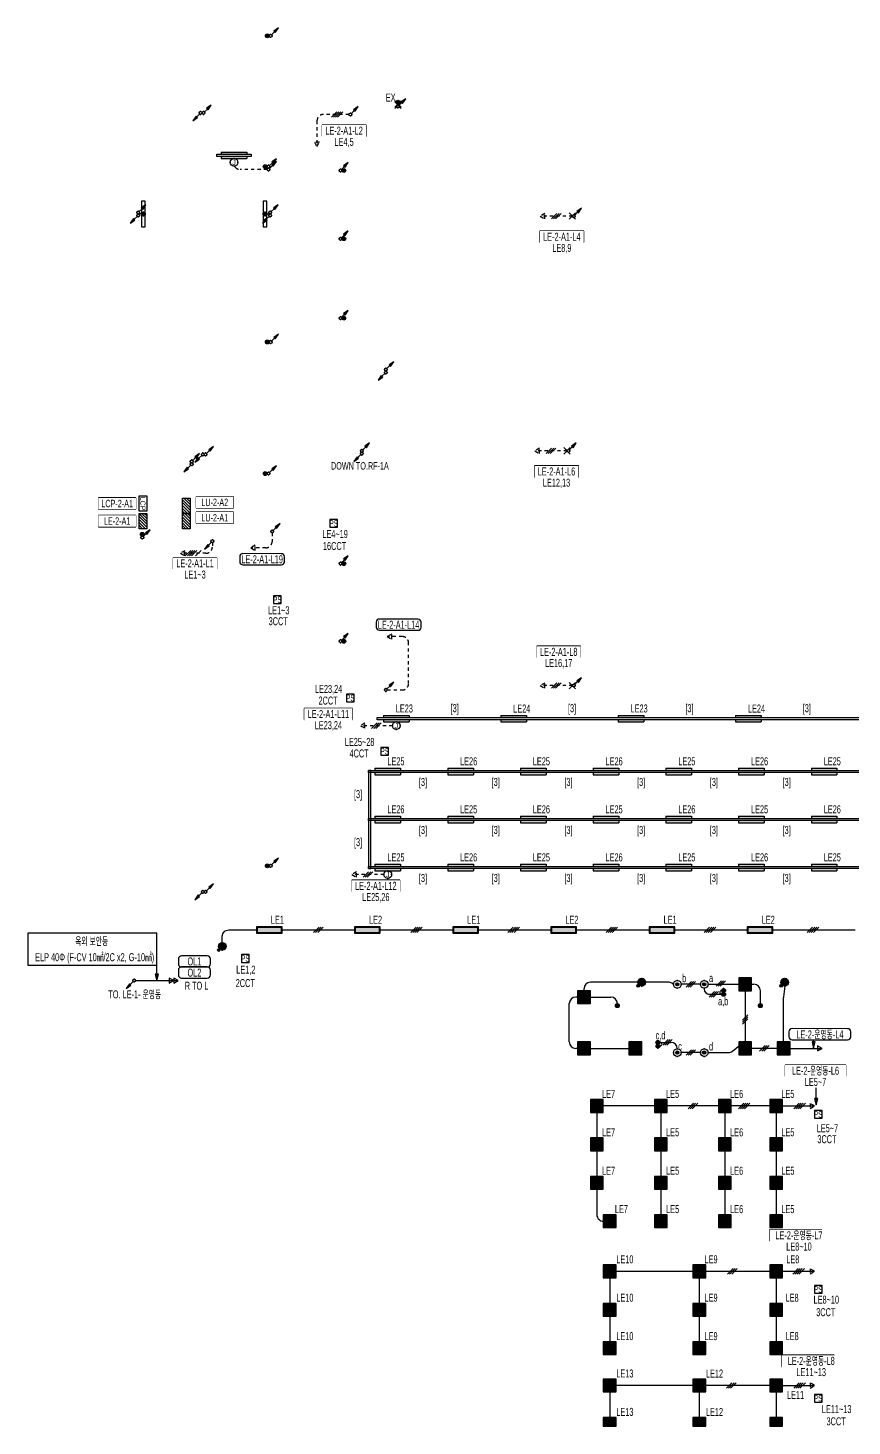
# Model space of a CAD drawing. Header units: millimetres. Extents: x 86947 to 500447, y -530175 to 1059536.
# Drawn here: x 261943 to 300556, y -170650 to -105132 of the extents above; entities that cross this region are included whole.
import ezdxf
from ezdxf.enums import TextEntityAlignment as Align
from ezdxf.xclip import XClip

# ---------------------------------------------------------------- set-up
doc = ezdxf.new("R2010")
doc.units = ezdxf.units.MM
doc.header["$LTSCALE"] = 150
doc.header["$XCLIPFRAME"] = 2
doc.set_wipeout_variables(frame=1)
doc.linetypes.add('D1', pattern=[3, 1, -1, 1])
for name, color, linetype in [('------01 Distribution Panel', 3, 'Continuous'), ('------01 Distribution Panel_UPS_Emgency', 232, 'Continuous'), ('------02 Etc Panel', 3, 'Continuous'), ('------03 Lighting Fixture', 3, 'Continuous'), ('------04 Lighting Switch', 2, 'Continuous'), ('------04 Number of Strands (가닥수)', 1, 'Continuous'), ('-----20 General Symbol', 3, 'Continuous'), ('-----21 Embeded Wire in Ceiling or Wall', 4, 'Continuous'), ('-----23 Concealed or Exposed Wire', 4, 'D1'), ('-----25 Emergency Lighting Embeded Wire in Ceiling or Wall', 1, 'Continuous'), ('-----28 Race Way', 1, 'Continuous'), ('-----29 Indicator', 1, 'Continuous'), ('6', 6, 'Continuous')]:
    doc.layers.add(name, color=color, linetype=linetype)
doc.styles.add('ELEC', font='')
doc.styles.get('ELEC').set_extended_font_data('Dotum')

# ---------------------------------------------------------------- blocks, each defined once
blk = doc.blocks.new('E16')
at = {"linetype": 'Continuous'}
h = blk.add_hatch(color=256, dxfattribs=at)
h.dxf.hatch_style = 1
h.paths.add_polyline_path([(570, -120), (570, 120), (-570, 120), (-570, -120)])
blk.add_lwpolyline([(600, 150), (-600, 150), (-600, -150), (600, -150)], close=True, dxfattribs=at)
at = {"color": 1, "linetype": 'Continuous'}
blk.add_lwpolyline([(570, 120), (-570, 120), (-570, -120), (570, -120)], close=True, dxfattribs=at)
blk = doc.blocks.new('E17')
h = blk.add_hatch(color=256)
h.paths.add_polyline_path([(600, 100), (-600, 100), (-600, 0), (600, 0)])
h.paths.add_polyline_path([(600, -100), (-600, -100), (-600, -200), (600, -200)])
for p, q in [((-600, 100), (600, 100)), ((-600, 100), (-600, 0)), ((600, 100), (600, 0)), ((600, 100), (600, 0)), ((-600, -100), (-600, -200)), ((-600, -200), (600, -200)), ((600, -100), (600, -200))]:
    blk.add_line(p, q)
blk = doc.blocks.new('D12')
at = {"linetype": 'Continuous'}
blk.add_lwpolyline([(600, -90), (600, 90), (-600, 90), (-600, -90)], close=True, dxfattribs=at)
blk.add_circle((0, 0), 90, dxfattribs=at)
for p in [(-90, 0), (0, 90), (90, 0), (0, -90)]:
    blk.add_point(p)
blk = doc.blocks.new('E13')
at = {"layer": '------03 Lighting Fixture'}
blk.add_hatch(color=256, dxfattribs=at).paths.add_polyline_path([(-90, 180, 1), (90, 180, 1)])
for p, q in [((90, 0), (-90, 0)), ((0, 90), (0, 0))]:
    blk.add_line(p, q, dxfattribs=at)
blk.add_blockref('D12', (0, 180), dxfattribs=at)
blk = doc.blocks.new('*U15')
blk.add_lwpolyline([(150, 0), (-150, 0), (-150, -300), (150, -300)], close=True)
at = {"style": 'ELEC', "width": 0.6}
blk.add_text('PS', height=250, dxfattribs=at).set_placement((0, -150), align=Align.MIDDLE)
blk = doc.blocks.new('*U12')
h = blk.add_hatch(color=256)
edge = h.paths.add_edge_path()
edge.add_arc((0, -75), 75, 0, 360)
blk.add_circle((0, -75), 75)
blk = doc.blocks.new('*U13')
h = blk.add_hatch(color=256)
edge = h.paths.add_edge_path()
edge.add_arc((-75, -75), 75, 0, 360)
h = blk.add_hatch(color=256)
edge = h.paths.add_edge_path()
edge.add_arc((75, -75), 75, 0, 360)
for centre in [(-75, -75), (75, -75)]:
    blk.add_circle(centre, 75)
blk.add_arc((0, 0), 75, 0, 180)
blk.add_point((150, -75))
blk = doc.blocks.new('A02')
h = blk.add_hatch()
h.set_pattern_fill('ANSI31', color=256, scale=25, style=0)
h.set_pattern_definition([(45, (-2000, -19200), (-56.1266, 56.1266), [])])
h.paths.add_polyline_path([(-300, 300), (-300, 0), (300, 0), (300, 300)])
blk.add_lwpolyline([(300, 0), (-300, 0), (-300, 300), (300, 300)], close=True)
blk = doc.blocks.new('A07')
blk.add_lwpolyline([(-300, 0), (-300, 300), (300, 300), (300, 0)], close=True)
at = {"style": 'ELEC'}
blk.add_text('LCP', height=200, dxfattribs=at).set_placement((0, 150), align=Align.MIDDLE)
blk = doc.blocks.new('D01')
at = {"linetype": 'Continuous'}
blk.add_circle((0, 0), 150, dxfattribs=at)
for p in [(-150, 0), (0, 150), (150, 0), (0, -150)]:
    blk.add_point(p)
blk = doc.blocks.new('E05')
blk.add_hatch(color=256).paths.add_polyline_path([(106, 106), (106, 106, 0.668179), (-150, 0, 1), (150, 0, 0.198912)])
h = blk.add_hatch(color=256)
edge = h.paths.add_edge_path()
edge.add_arc((141, 141), 50, 0, 360)
blk.add_circle((141, 141), 50)
blk.add_blockref('D01', (0, 0))
blk = doc.blocks.new('D02')
at = {"linetype": 'Continuous'}
for radius in [150, 64.3]:
    blk.add_circle((0, 0), radius, dxfattribs=at)
for p in [(-150, 0), (0, 150), (150, 0), (0, -150)]:
    blk.add_point(p)
blk = doc.blocks.new('G07-1')
blk.add_hatch(color=256).paths.add_polyline_path([(64, 0, 1), (-64, 0, 1)])
blk.add_blockref('D02', (0, 0))
blk = doc.blocks.new('E21')
h = blk.add_hatch(color=256)
h.dxf.hatch_style = 1
h.paths.add_polyline_path([(-270, 270), (-270, -270), (270, -270), (270, 270)])
blk.add_lwpolyline([(-300, -300), (300, -300), (300, 300), (-300, 300)], close=True)
at = {"color": 1, "linetype": 'Continuous'}
blk.add_lwpolyline([(-270, -270), (270, -270), (270, 270), (-270, 270)], close=True, dxfattribs=at)
blk = doc.blocks.new('O01')
blk.add_hatch(color=256).paths.add_polyline_path([(-149, -218), (-218, -149), (-368, -368)])
blk.add_line((-46, -46), (-184, -184))
blk.add_lwpolyline([(-368, -368), (-149, -218), (-218, -149), (-368, -368)])
blk.add_circle((0, 0), 65)
for p in [(-65, 0), (-65, 0), (0, 65), (0, 65), (65, 0), (65, 0), (0, -65), (0, -65)]:
    blk.add_point(p)
blk = doc.blocks.new('O04')
blk.add_circle((0, 0), 150)
for p in [(-150, 0), (0, 150), (150, 0), (0, -150)]:
    blk.add_point(p)
at = {"style": 'ELEC'}
blk.add_text('J', height=214, dxfattribs=at).set_placement((0, 0), align=Align.MIDDLE)
blk = doc.blocks.new('O07')
blk.add_lwpolyline([(0, -100), (173, 0), (0, 100)], close=True)
blk = doc.blocks.new('*U47')
at = {"color": 0}
for p, q in [((-226, -106), (-14, 106)), ((-146, -106), (66, 106)), ((-66, -106), (146, 106)), ((14, -106), (226, 106))]:
    blk.add_line(p, q, dxfattribs=at)
blk = doc.blocks.new('*U44')
at = {"color": 0}
for p, q in [((-186, -106), (26, 106)), ((-106, -106), (106, 106)), ((-26, -106), (186, 106))]:
    blk.add_line(p, q, dxfattribs=at)
blk = doc.blocks.new('*U46')
at = {"color": 0}
for p, q in [((-306, -106), (-94, 106)), ((-226, -106), (-14, 106)), ((-146, -106), (66, 106)), ((-66, -106), (146, 106)), ((94, -106), (306, 106))]:
    blk.add_line(p, q, dxfattribs=at)
blk = doc.blocks.new('A$Cd163eec7')
for p, q in [((150, 150), (-150, -150)), ((-150, 150), (150, -150))]:
    blk.add_line(p, q)

msp = doc.modelspace()

# ---------------------------------------------------------------- linework, layer by layer
at = {"layer": '------01 Distribution Panel', "color": 1, "elevation": 0}
for points in [[(275728, -110207), (277783, -110207), (277783, -109682), (275728, -109682)], [(285932, -115178), (287986, -115178), (287986, -114653), (285932, -114653)], [(285682, -126178), (287736, -126178), (287736, -125653), (285682, -125653)], [(269818, -128345), (271573, -128345), (271573, -127820), (269818, -127820)], [(268743, -130485), (270798, -130485), (270798, -129960), (268743, -129960)], [(285782, -134632), (287837, -134632), (287837, -134107), (285782, -134107)], [(274892, -137543), (277147, -137543), (277147, -137018), (274892, -137018)], [(277116, -145597), (279371, -145597), (279371, -145072), (277116, -145072)], [(297417, -154261), (300272, -154261), (300272, -153736), (297417, -153736)], [(296692, -161977), (299146, -161977), (299146, -161452), (296692, -161452)], [(297267, -167860), (299722, -167860), (299722, -167335), (297267, -167335)]]:
    msp.add_lwpolyline(points, close=True, dxfattribs=at)
at = {"layer": '------01 Distribution Panel', "color": 1}
msp.add_lwpolyline([(265245, -128503), (267000, -128503), (267000, -127978), (265245, -127978)], close=True, dxfattribs=at)
at = {"layer": '-----21 Embeded Wire in Ceiling or Wall'}
for p, q in [((266980, -149775), (268980, -149775)), ((290520, -149850), (288300, -149850)), ((293810, -149950), (295250, -149950)), ((295850, -149950), (295960, -149950)), ((297400, -150030), (297351, -150531)), ((287700, -150550), (287608, -150550)), ((288000, -150250), (288000, -150150)), ((288300, -150550), (289260, -150550)), ((293630, -150130), (293630, -150170)), ((294450, -150420), (293880, -150420)), ((296260, -150860), (296260, -150250)), ((297350, -152650), (297350, -150560)), ((287308, -152650), (287308, -150850)), ((289560, -150860), (289560, -150850)), ((287700, -152950), (287608, -152950)), ((291550, -152670), (292070, -152670)), ((292370, -152970), (292370, -152970))]:
    msp.add_line(p, q, dxfattribs=at)
at = {"layer": '-----21 Embeded Wire in Ceiling or Wall', "elevation": 0}
for points in [[(271050, -147995), (271050, -147700, -0.414214), (271350, -147400), (272650, -147400)], [(292190, -149950), (292113, -149899, 0.146259), (291948, -149850), (290880, -149850)], [(293810, -153150), (294761, -153150, 0.171489), (294949, -153083), (295300, -152800)], [(288600, -159520), (288600, -160750, 0.414214), (288900, -161050)]]:
    msp.add_lwpolyline(points, format="xyb", dxfattribs=at)
for points in [[(273850, -147400), (277250, -147400)], [(278450, -147400), (281850, -147400)], [(283050, -147400), (286450, -147400)], [(287650, -147400), (291050, -147400)], [(292250, -147400), (295650, -147400)], [(296850, -147400), (300700, -147400)], [(293450, -149950), (292550, -149950)], [(295550, -150250), (295550, -152650)], [(288300, -152950), (290100, -152950)], [(293450, -153150), (292550, -153150)], [(297050, -152950), (295850, -152950)], [(297650, -152950), (299150, -152950)], [(291300, -155650), (288900, -155650)], [(294300, -155650), (291900, -155650)], [(296700, -155650), (294900, -155650)], [(297300, -155650), (298800, -155650)], [(288600, -155950), (288600, -157150)], [(291600, -155950), (291600, -157150)], [(294600, -155950), (294600, -157150)], [(297000, -155950), (297000, -157150)], [(288600, -157750), (288600, -158950)], [(291600, -157750), (291600, -158950)], [(294600, -157750), (294600, -158950)], [(297000, -157750), (297000, -158950)], [(291600, -159550), (291600, -160750)], [(294600, -159550), (294600, -160750)], [(297000, -159550), (297000, -160750)], [(289200, -163700), (289200, -164900)], [(289500, -163400), (293100, -163400)], [(293100, -163400), (296700, -163400)], [(293400, -163700), (293400, -164900)], [(297000, -163700), (297000, -164900)], [(297300, -163400), (298800, -163400)], [(289200, -165500), (289200, -166700)], [(293400, -165500), (293400, -166700)], [(297000, -165500), (297000, -166700)], [(293100, -168750), (289500, -168750)], [(296700, -168750), (293700, -168750)], [(297300, -168750), (298800, -168750)], [(289200, -169050), (289200, -170250)], [(293400, -169050), (293400, -170250)], [(297000, -169050), (297000, -170250)]]:
    msp.add_lwpolyline(points, dxfattribs=at)
at = {"layer": '-----21 Embeded Wire in Ceiling or Wall'}
for centre, radius, start, end in [((288300, -150150), 300, 90, 180), ((295960, -150250), 300, 0, 90), ((287608, -150850), 300, 90, 180), ((289260, -150850), 300, 0, 90), ((293880, -150170), 250, 180, 270), ((297650, -150560), 300, 174.45683, 180), ((287608, -152650), 300, 180, 270), ((292070, -152970), 300, 0, 90)]:
    msp.add_arc(centre, radius, start, end, dxfattribs=at)
at = {"layer": '-----23 Concealed or Exposed Wire'}
msp.add_lwpolyline([(279280, -108700), (279280, -108750)], dxfattribs=at)
at = {"layer": '-----23 Concealed or Exposed Wire', "elevation": 0}
for points in [[(276985, -109185), (275785, -109185, 0.414214), (275485, -109485), (275485, -110685)], [(273385, -128795), (273385, -129195, -0.414214), (273085, -129495), (272385, -129495)], [(270584, -129250), (270584, -129450, -0.414214), (270284, -129750), (269084, -129750)], [(278780, -136155), (279480, -136155, 0.414214), (279780, -135855), (279780, -133955, 0.414214), (279480, -133655), (278780, -133655)]]:
    msp.add_lwpolyline(points, format="xyb", dxfattribs=at)
at = {"layer": '-----23 Concealed or Exposed Wire'}
msp.add_lwpolyline([(273150, -111760), (271880, -111760, -0.188579), (271676, -111680), (271600, -111610)], format="xyb", dxfattribs=at)
at = {"layer": '-----23 Concealed or Exposed Wire', "elevation": 0}
for points in [[(287450, -113950), (285950, -113950)], [(287200, -124950), (285700, -124950)], [(287450, -135950), (285950, -135950)], [(279020, -137830), (277520, -137830)], [(278624, -144805), (277124, -144805)]]:
    msp.add_lwpolyline(points, dxfattribs=at)
at = {"layer": '-----28 Race Way', "elevation": 0}
for points in [[(270800, -111050), (272400, -111050), (272400, -111150), (270800, -111150)], [(340600, -137450), (340600, -137550), (278300, -137550), (278300, -137450)], [(341046, -139925), (341046, -140025), (277904, -140025), (277904, -139925)], [(278004, -139925), (277904, -139925), (277904, -144525), (278004, -144525)], [(341046, -142175), (341046, -142275), (277904, -142275), (277904, -142175)], [(341046, -144425), (341046, -144525), (277904, -144525), (277904, -144425)]]:
    msp.add_lwpolyline(points, close=True, dxfattribs=at)
at = {"layer": '-----29 Indicator', "color": 1}
for p, q in [((267980, -149775), (267980, -148304)), ((268055, -149475), (267905, -149475)), ((267905, -149475), (267980, -149775)), ((267980, -149775), (268055, -149475)), ((298831, -152650), (298681, -152650)), ((298681, -152650), (298756, -152950)), ((298756, -152950), (298831, -152650)), ((298947, -155300), (298797, -155300)), ((298797, -155300), (298872, -155600)), ((298872, -155600), (298947, -155300))]:
    msp.add_line(p, q, dxfattribs=at)
at = {"layer": '-----29 Indicator'}
for p, q in [((298756, -152950), (298756, -152552)), ((298872, -155600), (298872, -154786))]:
    msp.add_line(p, q, dxfattribs=at)
at = {"layer": '-----29 Indicator', "color": 1}
msp.add_lwpolyline([(261943, -147554), (261943, -149054), (267980, -149054), (267980, -147554)], close=True, dxfattribs=at)
at = {"color": 1, "linetype": 'Continuous', "elevation": 0}
for points in [[(271865, -130139, 0.414214), (272015, -130289), (273815, -130294, 0.414214), (273965, -130144), (273965, -129919, 0.414214), (273815, -129769), (272015, -129764, 0.414214), (271865, -129914)], [(278260, -133206, 0.414214), (278410, -133356), (280210, -133361, 0.414214), (280360, -133211), (280360, -132986, 0.414214), (280210, -132836), (278410, -132831, 0.414214), (278260, -132981)], [(268992, -148988, 0.414214), (269142, -149138), (270342, -149138, 0.414214), (270492, -148988), (270492, -148763, 0.414214), (270342, -148613), (269142, -148613, 0.414214), (268992, -148763)], [(268992, -149513, 0.414214), (269142, -149663), (270342, -149663, 0.414214), (270492, -149513), (270492, -149288, 0.414214), (270342, -149138), (269142, -149138, 0.414214), (268992, -149288)], [(297600, -152399, 0.414214), (297750, -152549), (300350, -152554, 0.414214), (300500, -152404), (300500, -152179, 0.414214), (300350, -152029), (297750, -152024, 0.414214), (297600, -152174)]]:
    msp.add_lwpolyline(points, format="xyb", close=True, dxfattribs=at)

# ---------------------------------------------------------------- block references
at = {"layer": '------01 Distribution Panel', "xscale": 1.2, "yscale": 1.2, "zscale": 1.2, "rotation": 270}
msp.add_blockref('A02', (267150, -128240), dxfattribs=at)
at = {"layer": '------01 Distribution Panel_UPS_Emgency', "xscale": 1.2, "yscale": 1.2, "zscale": 1.2, "rotation": 270}
msp.add_blockref('A02', (269190, -128240), dxfattribs=at)
at = {"layer": '------02 Etc Panel', "xscale": 1.2, "yscale": 1.2, "zscale": 1.2, "rotation": 270}
msp.add_blockref('A07', (267150, -127420), dxfattribs=at)
at = {"layer": '------03 Lighting Fixture', "color": 3}
for p in [(271600, -111050), (279200, -137450), (284700, -137450), (290200, -137450), (295700, -137450), (278804, -139925), (282212, -139925), (285620, -139925), (289028, -139925), (292436, -139925), (295843, -139925), (299251, -139925), (278804, -142175), (282212, -142175), (285620, -142175), (289028, -142175), (292436, -142175), (295843, -142175), (299251, -142175), (278804, -144425), (282212, -144425), (285620, -144425), (289028, -144425), (292436, -144425), (295843, -144425), (299251, -144425)]:
    msp.add_blockref('E17', p, dxfattribs=at)
at = {"layer": '------03 Lighting Fixture'}
for p, rotation in [((267170, -113850), 270), ((273230, -113850), 89.99999999999999)]:
    msp.add_blockref('E13', p, dxfattribs=dict(at, rotation=rotation))
for name, p in [('E16', (273250, -147400)), ('E16', (277850, -147400)), ('E16', (282450, -147400)), ('E16', (287050, -147400)), ('E16', (291650, -147400)), ('E16', (296250, -147400)), ('E21', (295550, -149950)), ('E21', (288000, -150550)), ('E21', (288000, -152950)), ('E21', (290400, -152950)), ('E21', (295550, -152950)), ('E21', (297350, -152950)), ('E21', (288600, -155650)), ('E21', (291600, -155650)), ('E21', (294600, -155650)), ('E21', (297000, -155650)), ('E21', (288600, -157450)), ('E21', (291600, -157450)), ('E21', (294600, -157450)), ('E21', (297000, -157450)), ('E21', (288600, -159250)), ('E21', (291600, -159250)), ('E21', (294600, -159250)), ('E21', (297000, -159250)), ('E21', (289200, -161050)), ('E21', (291600, -161050)), ('E21', (294600, -161050)), ('E21', (297000, -161050)), ('E21', (289200, -163400)), ('E21', (293400, -163400)), ('E21', (297000, -163400)), ('E21', (289200, -165200)), ('E21', (293400, -165200)), ('E21', (297000, -165200)), ('E21', (289200, -167000)), ('E21', (293400, -167000)), ('E21', (297000, -167000)), ('E21', (289200, -168750)), ('E21', (293400, -168750)), ('E21', (297000, -168750))]:
    msp.add_blockref(name, p, dxfattribs=at)
at = {"layer": '------03 Lighting Fixture', "xscale": 1.2, "yscale": 1.2, "zscale": 1.2, "rotation": 180}
for p in [(271050, -148175), (290700, -149850), (297400, -149850)]:
    msp.add_blockref('E05', p, dxfattribs=at)
at = {"layer": '------03 Lighting Fixture', "xscale": 1.2, "yscale": 1.2, "zscale": 1.2}
for p in [(292370, -149950), (293630, -149950), (292370, -153150), (293630, -153150)]:
    msp.add_blockref('G07-1', p, dxfattribs=at)
at = {"layer": '------03 Lighting Fixture'}
ref = msp.add_blockref('E21', (289200, -170550), dxfattribs=at)
XClip(ref).set_block_clipping_path([(-300, -99.999357537), (300, 300)])
ref = msp.add_blockref('E21', (293400, -170550), dxfattribs=at)
XClip(ref).set_block_clipping_path([(-300, -99.999357537), (300, 300)])
ref = msp.add_blockref('E21', (297000, -170550), dxfattribs=at)
XClip(ref).set_block_clipping_path([(-300, -99.999357537), (300, 300)])
at = {"layer": '------04 Lighting Switch', "xscale": 1.2, "yscale": 1.2, "zscale": 1.2}
for name, p, rotation in [('*U12', (273250, -105500), 270), ('*U12', (279280, -108700), 180), ('*U12', (273150, -111630), 270), ('*U12', (276650, -111810), 89.99999999999999), ('*U12', (276650, -115010), 89.99999999999999), ('*U12', (276650, -118735), 89.99999999999999), ('*U12', (273250, -119850), 270), ('*U12', (273150, -126015), 270), ('*U12', (267300, -128950), 180), ('*U12', (276650, -130235), 89.99999999999999), ('*U12', (276650, -133875), 89.99999999999999), ('*U12', (273250, -144400), 270), ('*U13', (294450, -150330), 89.99999999999999), ('*U12', (289650, -150950), 270), ('*U12', (296350, -150950), 270), ('*U13', (291550, -152760), 270)]:
    msp.add_blockref(name, p, dxfattribs=dict(at, rotation=rotation))
for p in [(276270, -128170), (273630, -131745), (277050, -136350), (278660, -138850), (272130, -148560), (298970, -155865), (298970, -164065), (298970, -169165)]:
    msp.add_blockref('*U15', p, dxfattribs=at)
at = {"layer": '------04 Number of Strands (가닥수)', "xscale": 1.2, "yscale": 1.2, "zscale": 1.2}
for name, p in [('*U47', (276433, -109185)), ('*U44', (286700, -113950)), ('*U44', (286450, -124950)), ('*U44', (286700, -135950)), ('*U44', (278270, -137830)), ('*U44', (275550, -147400)), ('*U47', (280150, -147400)), ('*U47', (284702, -147400)), ('*U47', (289302, -147400)), ('*U47', (293902, -147400)), ('*U47', (298727, -147400)), ('*U44', (293000, -149950)), ('*U44', (294410, -149913)), ('*U44', (294080, -150420)), ('*U44', (291907, -152670)), ('*U44', (293000, -153150)), ('*U44', (296450, -152950)), ('*U44', (293100, -155650)), ('*U47', (295500, -155650)), ('*U47', (298098, -155650)), ('*U44', (294948, -163400)), ('*U47', (298050, -163400)), ('*U44', (294900, -168750)), ('*U47', (298098, -168750))]:
    msp.add_blockref(name, p, dxfattribs=at)
at = {"layer": '------04 Number of Strands (가닥수)', "xscale": -1.2, "yscale": 1.2, "zscale": 1.2, "rotation": 90}
msp.add_blockref('*U44', (295550, -151600), dxfattribs=at)
at = {"layer": '-----20 General Symbol', "rotation": 180}
for p in [(273315, -105500), (270165, -109115), (279280, -108815), (277050, -109185), (273215, -111630), (273215, -111760), (276585, -111810), (267105, -113785), (273295, -113785), (287515, -113950), (276585, -115010), (276585, -118735), (273315, -119850), (278715, -121142), (269615, -125443), (270265, -125115), (277585, -124950), (287265, -124950), (273215, -126015), (273385, -128730), (276585, -130235), (276585, -133875), (287515, -135950), (278715, -136155), (273315, -144400), (270265, -145615)]:
    msp.add_blockref('O01', p, dxfattribs=at)
at = {"layer": '-----20 General Symbol'}
for p in [(270035, -109115), (267105, -113915), (273295, -113915), (278715, -121272), (270135, -125115), (277585, -125080), (269615, -125573), (269615, -125573), (270584, -129185), (270135, -145615), (266915, -149775)]:
    msp.add_blockref('O01', p, dxfattribs=at)
at = {"layer": '-----20 General Symbol', "xscale": 1.2, "yscale": 1.2, "zscale": 1.2}
for p in [(271600, -111430), (279200, -137830), (278804, -144805)]:
    msp.add_blockref('O04', p, dxfattribs=at)
at = {"layer": '-----21 Embeded Wire in Ceiling or Wall', "xscale": 1.199999999953434, "yscale": 1.199999999953434, "zscale": 1.199999999953434}
for p in [(268564, -149775), (268772, -149775), (298942, -152950)]:
    msp.add_blockref('O07', p, dxfattribs=at)
at = {"layer": '-----23 Concealed or Exposed Wire', "xscale": 1.199999999953434, "yscale": 1.199999999953434, "zscale": 1.199999999953434}
for p, rotation in [((275485, -110477), 270), ((286158, -113950), 180), ((285908, -124950), 180), ((269292, -129750), 180), ((272593, -129495), 180), ((278988, -133655), 180), ((286158, -135950), 180), ((277728, -137830), 180), ((277332, -144805), 180)]:
    msp.add_blockref('O07', p, dxfattribs=dict(at, rotation=rotation))
for p in [(298592, -155650), (298592, -163400), (298592, -168750)]:
    msp.add_blockref('O07', p, dxfattribs=at)
at = {"layer": '6'}
for p in [(279280, -108700), (279280, -108750), (287450, -113950), (287200, -124950), (287450, -135950)]:
    msp.add_blockref('A$Cd163eec7', p, dxfattribs=at)

# ---------------------------------------------------------------- texts
at = {"layer": '------04 Lighting Switch', "style": 'ELEC', "width": 0.7}
for s, p in [('EX', (278939, -108393)), ('LE4~19', (276334, -128846)), ('16CCT', (276309, -129408)), ('LE1~3', (273694, -132421)), ('3CCT', (273669, -132934)), ('LE23,24', (276030, -136139)), ('LE23', (279580, -137023)), ('LE24', (285080, -137023)), ('LE23', (290580, -137023)), ('LE24', (296080, -137023)), ('LE25~28', (277484, -138590)), ('4CCT', (277459, -139130)), ('LE25', (279184, -139498)), ('LE26', (282592, -139498)), ('LE25', (286000, -139498)), ('LE26', (289407, -139498)), ('LE25', (292815, -139498)), ('LE26', (296223, -139498)), ('LE25', (299631, -139498)), ('LE26', (279184, -141748)), ('LE25', (282592, -141748)), ('LE26', (286000, -141748)), ('LE25', (289407, -141748)), ('LE26', (292815, -141748)), ('LE25', (296223, -141748)), ('LE26', (299631, -141748)), ('LE25', (279184, -143998)), ('LE26', (282592, -143998)), ('LE25', (286000, -143998)), ('LE26', (289407, -143998)), ('LE25', (292815, -143998)), ('LE26', (296223, -143998)), ('LE25', (299631, -143998)), ('LE1', (273630, -146923)), ('LE2', (278230, -146923)), ('LE1', (282830, -146923)), ('LE2', (287430, -146923)), ('LE1', (292030, -146923)), ('LE2', (296630, -146923)), ('LE1,2', (272150, -149295)), ('2CCT', (272125, -149892)), ('b', (292690, -149655)), ('a', (293950, -149655)), ('a,b', (294519, -150769)), ('c,d', (291581, -152366)), ('d', (293950, -152855)), ('c', (292495, -152855, 0)), ('LE7', (289150, -155086)), ('LE5', (292150, -155086)), ('LE6', (295150, -155086)), ('LE5~7', (299405, -156694)), ('LE7', (289150, -156886)), ('LE5', (292150, -156886)), ('LE6', (295150, -156886)), ('LE5', (297550, -156886)), ('3CCT', (299380, -157207)), ('LE7', (289150, -158686)), ('LE5', (292150, -158686)), ('LE6', (295150, -158686)), ('LE5', (297550, -158686)), ('LE7', (289750, -160486)), ('LE5', (292150, -160486)), ('LE6', (295150, -160486)), ('LE5', (297550, -160486)), ('LE10', (289912, -162836)), ('LE9', (293950, -162836)), ('LE10', (289912, -164636)), ('LE9', (293950, -164636)), ('LE8', (297748, -164636)), ('LE8~10', (299350, -164726)), ('3CCT', (299326, -165314)), ('LE10', (289912, -166436)), ('LE9', (293950, -166436)), ('LE8', (297748, -166436)), ('LE13', (289912, -168186)), ('LE12', (294112, -168186)), ('LE11', (297909, -169188)), ('LE11~13', (299835, -169855)), ('LE13', (289912, -169986)), ('LE12', (294112, -169986)), ('3CCT', (299810, -170428))]:
    msp.add_text(s, height=375, dxfattribs=at).set_placement(p, align=Align.MIDDLE)
at = {"layer": '-----25 Emergency Lighting Embeded Wire in Ceiling or Wall', "style": 'ELEC', "width": 0.7}
msp.add_text('DOWN TO.RF-1A', height=350, dxfattribs=at).set_placement((277497, -125654), align=Align.MIDDLE_CENTER)
at = {"layer": '-----28 Race Way', "style": 'ELEC', "width": 0.7}
for p in [(281938, -137057), (287438, -137057), (292938, -137057), (298438, -137057), (277410, -141083), (280452, -140513), (283860, -140513), (287268, -140513), (290676, -140513), (294083, -140513), (297491, -140513), (280452, -142763), (283860, -142763), (287268, -142763), (290676, -142763), (294083, -142763), (297491, -142763), (277410, -143333), (280452, -145013), (283860, -145013), (287268, -145013), (290676, -145013), (294083, -145013), (297491, -145013)]:
    msp.add_text('[3]', height=375, dxfattribs=at).set_placement(p, align=Align.MIDDLE)
at = {"linetype": 'Continuous', "style": 'ELEC'}
for s, width, p in [('LE-2-A1-L19', 0.6, (272915, -130029)), ('LE-2-A1-L14', 0.6, (279310, -133096)), ('OL1', 0.7, (269742, -148876)), ('OL2', 0.7, (269742, -149401)), ('R TO L', 0.6, (269844, -150014)), ('TO. LE-1- 운영동', 0.6, (266945, -150411)), ('LE-2-운영동-L4', 0.6, (299050, -152289))]:
    msp.add_text(s, height=375, dxfattribs=dict(at, width=width)).set_placement(p, align=Align.MIDDLE)
at = {"linetype": 'Continuous', "style": 'ELEC', "width": 0.6}
for s, p in [('옥외 보안등 ', (264157, -147929)), ('ELP 40Φ (F-CV 10㎟/2C x2, G-10㎟)', (262279, -148679))]:
    msp.add_text(s, height=375, dxfattribs=at).set_placement(p, align=Align.MIDDLE_LEFT)

# ---------------------------------------------------------------- next in the draw order: wipeouts: each hides what was drawn before it
at = {"color": 1}
for points in [[(275728, -110207), (277783, -110207), (277783, -109682), (275728, -109682)], [(285932, -115178), (287986, -115178), (287986, -114653), (285932, -114653)], [(285682, -126178), (287736, -126178), (287736, -125653), (285682, -125653)], [(265245, -128503), (267000, -128503), (267000, -127978), (265245, -127978)], [(269818, -128345), (271573, -128345), (271573, -127820), (269818, -127820)], [(268743, -130485), (270798, -130485), (270798, -129960), (268743, -129960)], [(285782, -134632), (287837, -134632), (287837, -134107), (285782, -134107)], [(274892, -137543), (277147, -137543), (277147, -137018), (274892, -137018)], [(277116, -145597), (279371, -145597), (279371, -145072), (277116, -145072)], [(297417, -154261), (300272, -154261), (300272, -153736), (297417, -153736)], [(296692, -161977), (299446, -161977), (299446, -161452), (296692, -161452)], [(297267, -167860), (300022, -167860), (300022, -167335), (297267, -167335)]]:
    msp.add_wipeout(points, dxfattribs=at)

# ---------------------------------------------------------------- next in the draw order: linework, layer by layer
at = {"layer": '------01 Distribution Panel', "color": 1, "elevation": 0}
msp.add_lwpolyline([(269818, -127625), (271573, -127625), (271573, -127100), (269818, -127100)], close=True, dxfattribs=at)
at = {"layer": '------01 Distribution Panel', "color": 1}
msp.add_lwpolyline([(265245, -127683), (267000, -127683), (267000, -127158), (265245, -127158)], close=True, dxfattribs=at)

# ---------------------------------------------------------------- next in the draw order: block references
at = {"layer": '------01 Distribution Panel_UPS_Emgency', "xscale": 1.2, "yscale": 1.2, "zscale": 1.2, "rotation": 270}
msp.add_blockref('A02', (269190, -127520), dxfattribs=at)
at = {"layer": '------04 Number of Strands (가닥수)', "xscale": 1.2, "yscale": 1.2, "zscale": 1.2}
for name, p in [('*U46', (269684, -129750)), ('*U44', (277874, -144805))]:
    msp.add_blockref(name, p, dxfattribs=at)
at = {"layer": '-----20 General Symbol', "rotation": 180}
msp.add_blockref('O01', (267300, -129015), dxfattribs=at)

# ---------------------------------------------------------------- next in the draw order: texts
at = {"layer": '------01 Distribution Panel', "style": 'ELEC', "width": 0.7}
msp.add_text('LE-2-A1', height=350, dxfattribs=at).set_placement((266123, -128240), align=Align.MIDDLE_CENTER)
at = {"layer": '------04 Lighting Switch', "style": 'ELEC', "width": 0.7}
msp.add_text('2CCT', height=375, dxfattribs=at).set_placement((276006, -136652), align=Align.MIDDLE)

# ---------------------------------------------------------------- next in the draw order: wipeouts: each hides what was drawn before it
at = {"color": 1}
for points in [[(275728, -110732), (277783, -110732), (277783, -110207), (275728, -110207)], [(285932, -115703), (287986, -115703), (287986, -115178), (285932, -115178)], [(285682, -126703), (287736, -126703), (287736, -126178), (285682, -126178)], [(268743, -131010), (270798, -131010), (270798, -130485), (268743, -130485)], [(285782, -135157), (287837, -135157), (287837, -134632), (285782, -134632)], [(274892, -138068), (277147, -138068), (277147, -137543), (274892, -137543)], [(277116, -146122), (279371, -146122), (279371, -145597), (277116, -145597)], [(297417, -154786), (300272, -154786), (300272, -154261), (297417, -154261)], [(296692, -162502), (299446, -162502), (299446, -161977), (296692, -161977)], [(297267, -168385), (300022, -168385), (300022, -167860), (297267, -167860)]]:
    msp.add_wipeout(points, dxfattribs=at)

# ---------------------------------------------------------------- next in the draw order: texts
at = {"layer": '------04 Lighting Switch', "style": 'ELEC', "width": 0.7}
for s, p in [('LE5', (297550, -155086)), ('LE8', (297780, -162836))]:
    msp.add_text(s, height=375, dxfattribs=at).set_placement(p, align=Align.MIDDLE)
at = {"style": 'ELEC', "width": 0.6}
for s, p in [('LE-2-A1-L2', (276755, -109945)), ('LE4,5', (276755, -110470)), ('LE-2-A1-L4', (286959, -114916)), ('LE8,9', (286959, -115441)), ('LE-2-A1-L6', (286709, -125916)), ('LE12,13', (286709, -126441)), ('LE-2-A1-L1', (269770, -130222)), ('LE1~3', (269770, -130747)), ('LE-2-A1-L8', (286810, -134369)), ('LE16,17', (286810, -134894)), ('LE-2-A1-L11', (276020, -137281)), ('LE23,24', (276020, -137806)), ('LE-2-A1-L12', (278243, -145335)), ('LE25,26', (278243, -145860)), ('LE-2-운영동-L6', (298845, -153998)), ('LE5~7', (298845, -154523)), ('LE-2-운영동-L7', (298069, -161714)), ('LE8~10', (298069, -162239)), ('LE-2-운영동-L8', (298644, -167597)), ('LE11~13', (298644, -168122))]:
    msp.add_text(s, height=375, dxfattribs=at).set_placement(p, align=Align.MIDDLE_CENTER)

# ---------------------------------------------------------------- next in the draw order: wipeouts: each hides what was drawn before it
at = {"color": 1}
for points in [[(269818, -127625), (271573, -127625), (271573, -127100), (269818, -127100)], [(265245, -127683), (267000, -127683), (267000, -127158), (265245, -127158)]]:
    msp.add_wipeout(points, dxfattribs=at)

# ---------------------------------------------------------------- next in the draw order: texts
at = {"layer": '------01 Distribution Panel', "style": 'ELEC', "width": 0.7}
msp.add_text('LCP-2-A1', height=350, dxfattribs=at).set_placement((266123, -127420), align=Align.MIDDLE_CENTER)
at = {"layer": '------01 Distribution Panel_UPS_Emgency', "style": 'ELEC', "width": 0.7}
for s, p in [('LU-2-A2', (270695, -127363)), ('LU-2-A1', (270695, -128083))]:
    msp.add_text(s, height=350, dxfattribs=at).set_placement(p, align=Align.MIDDLE_CENTER)

doc.saveas('drawing.dxf')
